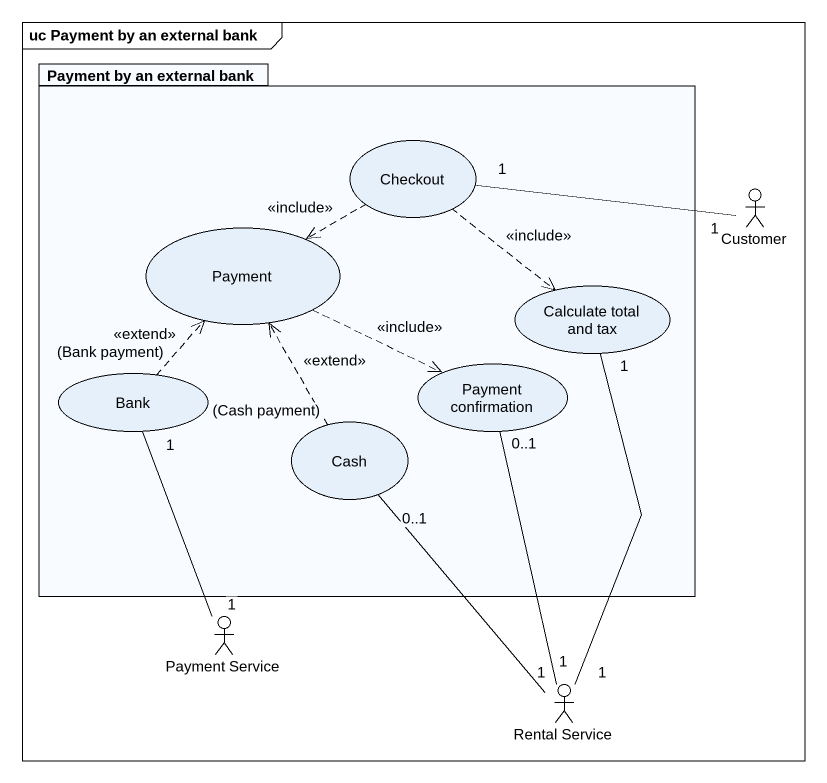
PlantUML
@startuml
mainframe uc Payment by an external bank
package "Payment by an external bank" as Payment_by_an_external_bank {
  usecase Checkout
  usecase Payment
  usecase "Calculate total and tax" as Calculate_total_and_tax
  usecase Bank
  usecase "Payment confirmation" as Payment_confirmation
  usecase Cash
}
actor Customer
actor "Payment Service" as Payment_Service
actor "Rental Service" as Rental_Service
Checkout "1" -right- "1" Customer
Checkout .left.> Payment : <<include>>
Checkout ..> Calculate_total_and_tax : <<include>>
Payment .right.> Payment_confirmation : <<include>>
Calculate_total_and_tax "1" -- "1" Rental_Service
Bank .up.> Payment : <<extend>>\n(Bank payment)
Cash .up.> Payment : <<extend>>\n(Cash payment)
Payment_Service "1" -up- "1" Bank
Rental_Service "1" -up- "0..1" Payment_confirmation
Rental_Service "1" -up- "0..1" Cash
@enduml
